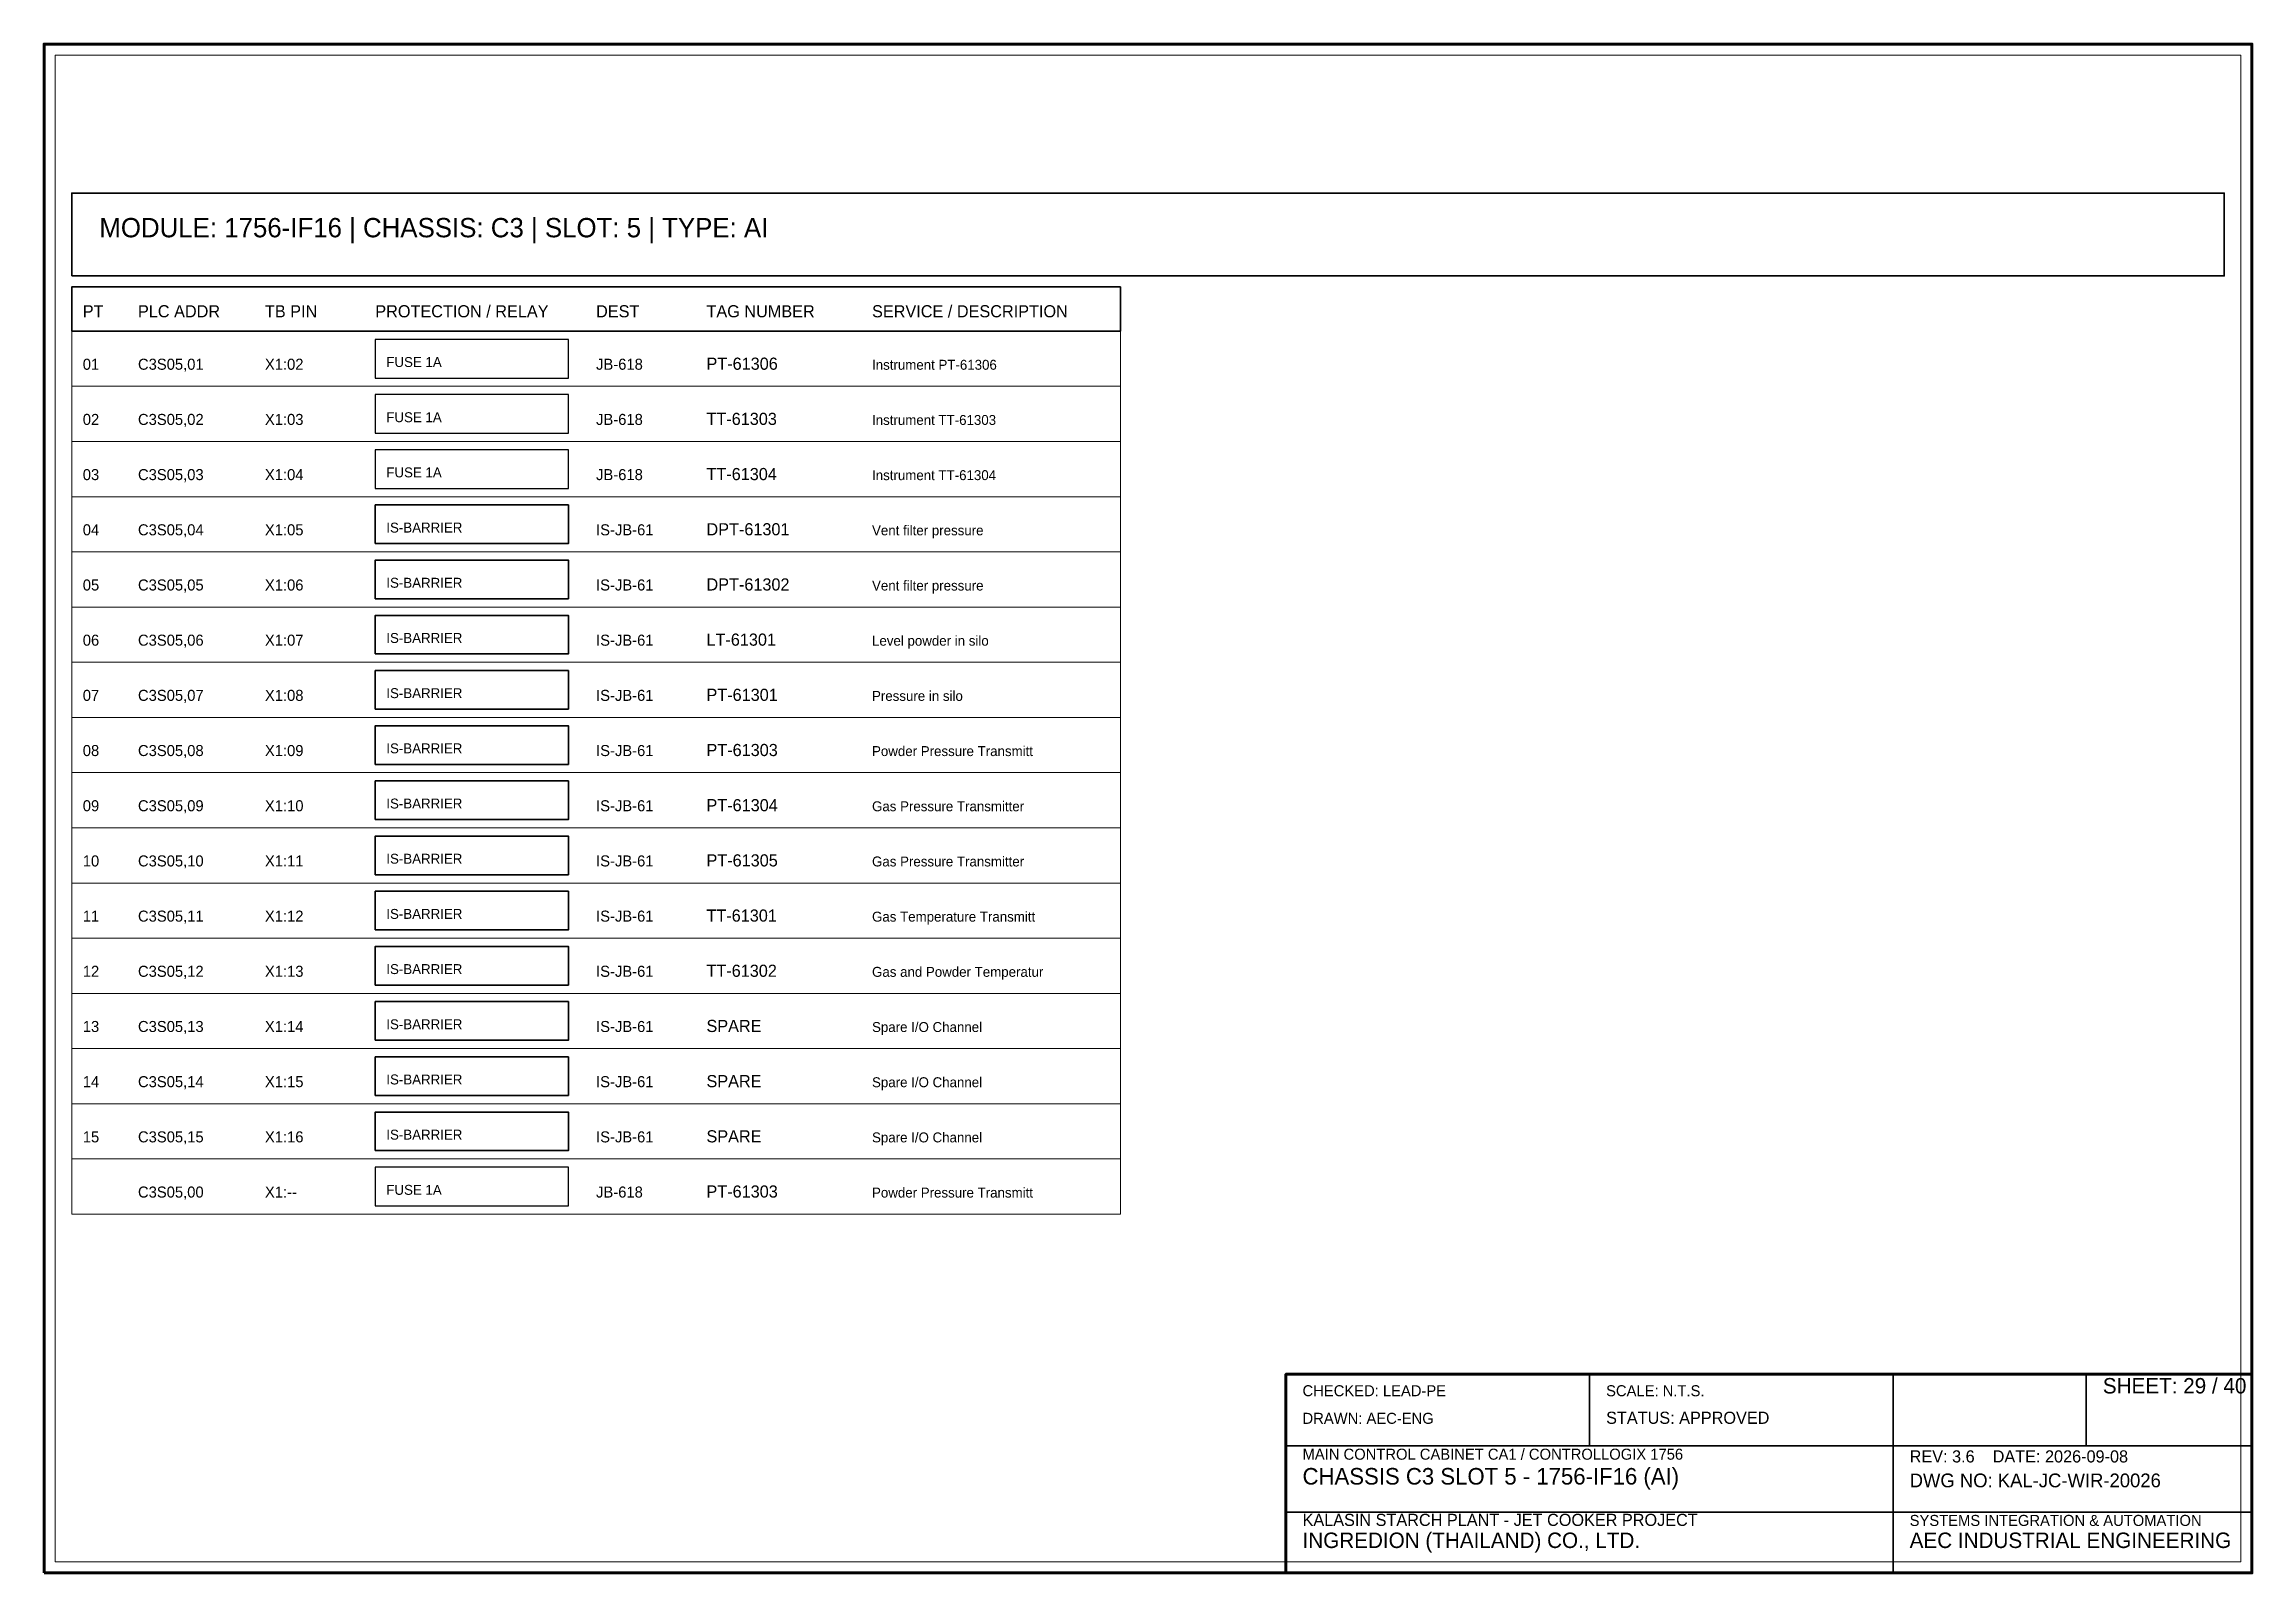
# Model space of a CAD drawing. Header units: millimetres. Extents: x 0 to 400, y 0 to 277.
import ezdxf

# ---------------------------------------------------------------- set-up
doc = ezdxf.new("R2010")
doc.units = ezdxf.units.MM
for name, color, linetype, lineweight in [('0_BORDER', 7, 'Continuous', 70), ('0_TITLE_BLOCK', 4, 'Continuous', 35), ('IE-CABLE', 6, 'Continuous', 25), ('IE-EQUIP', 2, 'Continuous', 35), ('IE-WIRE', 1, 'Continuous', 25), ('IS_BARRIERS', 140, 'Continuous', 35), ('NOTATIONS', 8, 'Continuous', 18), ('TER', 3, 'Continuous', 35), ('TEXTS', 7, 'Continuous', 25)]:
    doc.layers.add(name, color=color, linetype=linetype, lineweight=lineweight)

msp = doc.modelspace()

# ---------------------------------------------------------------- linework, layer by layer
at = {"layer": '0_BORDER'}
for points in [[(0, 0), (400, 0), (400, 277), (0, 277)], [(225, 0), (400, 0), (400, 36), (225, 36)]]:
    msp.add_lwpolyline(points, close=True, dxfattribs=at)
at = {"layer": '0_TITLE_BLOCK'}
for p, q in [((280, 23), (280, 36)), ((335, 23), (335, 36)), ((370, 23), (370, 36)), ((225, 23), (400, 23)), ((335, 0), (335, 23)), ((225, 11), (400, 11))]:
    msp.add_line(p, q, dxfattribs=at)
msp.add_lwpolyline([(5, 225), (195, 225), (195, 233), (5, 233)], close=True, dxfattribs=at)
at = {"layer": 'IE-EQUIP'}
msp.add_lwpolyline([(5, 235), (395, 235), (395, 250), (5, 250)], close=True, dxfattribs=at)
at = {"layer": 'IE-WIRE'}
for points in [[(60, 216.5), (95, 216.5), (95, 223.5), (60, 223.5)], [(60, 206.5), (95, 206.5), (95, 213.5), (60, 213.5)], [(60, 196.5), (95, 196.5), (95, 203.5), (60, 203.5)], [(60, 66.5), (95, 66.5), (95, 73.5), (60, 73.5)]]:
    msp.add_lwpolyline(points, close=True, dxfattribs=at)
at = {"layer": 'IS_BARRIERS'}
for points in [[(60, 186.5), (95, 186.5), (95, 193.5), (60, 193.5)], [(60, 176.5), (95, 176.5), (95, 183.5), (60, 183.5)], [(60, 166.5), (95, 166.5), (95, 173.5), (60, 173.5)], [(60, 156.5), (95, 156.5), (95, 163.5), (60, 163.5)], [(60, 146.5), (95, 146.5), (95, 153.5), (60, 153.5)], [(60, 136.5), (95, 136.5), (95, 143.5), (60, 143.5)], [(60, 126.5), (95, 126.5), (95, 133.5), (60, 133.5)], [(60, 116.5), (95, 116.5), (95, 123.5), (60, 123.5)], [(60, 106.5), (95, 106.5), (95, 113.5), (60, 113.5)], [(60, 96.5), (95, 96.5), (95, 103.5), (60, 103.5)], [(60, 86.5), (95, 86.5), (95, 93.5), (60, 93.5)], [(60, 76.5), (95, 76.5), (95, 83.5), (60, 83.5)]]:
    msp.add_lwpolyline(points, close=True, dxfattribs=at)
at = {"layer": 'NOTATIONS'}
for points in [[(2, 2), (398, 2), (398, 275), (2, 275)], [(5, 215), (195, 215), (195, 225), (5, 225)], [(5, 205), (195, 205), (195, 215), (5, 215)], [(5, 195), (195, 195), (195, 205), (5, 205)], [(5, 185), (195, 185), (195, 195), (5, 195)], [(5, 175), (195, 175), (195, 185), (5, 185)], [(5, 165), (195, 165), (195, 175), (5, 175)], [(5, 155), (195, 155), (195, 165), (5, 165)], [(5, 145), (195, 145), (195, 155), (5, 155)], [(5, 135), (195, 135), (195, 145), (5, 145)], [(5, 125), (195, 125), (195, 135), (5, 135)], [(5, 115), (195, 115), (195, 125), (5, 125)], [(5, 105), (195, 105), (195, 115), (5, 115)], [(5, 95), (195, 95), (195, 105), (5, 105)], [(5, 85), (195, 85), (195, 95), (5, 95)], [(5, 75), (195, 75), (195, 85), (5, 85)], [(5, 65), (195, 65), (195, 75), (5, 75)]]:
    msp.add_lwpolyline(points, close=True, dxfattribs=at)

# ---------------------------------------------------------------- texts
at = {"layer": '0_TITLE_BLOCK'}
for s, height, p in [('MODULE: 1756-IF16 | CHASSIS: C3 | SLOT: 5 | TYPE: AI', 3.5, (10, 242)), ('PT', 2.2, (7, 227.5)), ('PLC ADDR', 2.2, (17, 227.5)), ('TB PIN', 2.2, (40, 227.5)), ('PROTECTION / RELAY', 2.2, (60, 227.5)), ('DEST', 2.2, (100, 227.5)), ('TAG NUMBER', 2.2, (120, 227.5)), ('SERVICE / DESCRIPTION', 2.2, (150, 227.5)), ('SHEET: 29 / 40', 2.8, (373, 32.5)), ('STATUS: APPROVED', 2.2, (283, 27)), ('CHASSIS C3 SLOT 5 - 1756-IF16 (AI)', 3, (228, 16)), ('INGREDION (THAILAND) CO., LTD.', 2.8, (228, 4.5)), ('AEC INDUSTRIAL ENGINEERING', 2.8, (338, 4.5))]:
    msp.add_text(s, height=height, dxfattribs=at).set_placement(p)
at = {"layer": 'IE-CABLE'}
for s, p in [('JB-618', (100, 218)), ('JB-618', (100, 208)), ('JB-618', (100, 198)), ('IS-JB-61', (100, 188)), ('IS-JB-61', (100, 178)), ('IS-JB-61', (100, 168)), ('IS-JB-61', (100, 158)), ('IS-JB-61', (100, 148)), ('IS-JB-61', (100, 138)), ('IS-JB-61', (100, 128)), ('IS-JB-61', (100, 118)), ('IS-JB-61', (100, 108)), ('IS-JB-61', (100, 98)), ('IS-JB-61', (100, 88)), ('IS-JB-61', (100, 78)), ('JB-618', (100, 68))]:
    msp.add_text(s, height=2, dxfattribs=at).set_placement(p)
at = {"layer": 'IE-WIRE'}
for p in [(62, 218.5), (62, 208.5), (62, 198.5), (62, 68.5)]:
    msp.add_text('FUSE 1A', height=1.8, dxfattribs=at).set_placement(p)
at = {"layer": 'IS_BARRIERS'}
for p in [(62, 188.5), (62, 178.5), (62, 168.5), (62, 158.5), (62, 148.5), (62, 138.5), (62, 128.5), (62, 118.5), (62, 108.5), (62, 98.5), (62, 88.5), (62, 78.5)]:
    msp.add_text('IS-BARRIER', height=1.8, dxfattribs=at).set_placement(p)
at = {"layer": 'TER'}
for s, p in [('X1:02', (40, 218)), ('X1:03', (40, 208)), ('X1:04', (40, 198)), ('X1:05', (40, 188)), ('X1:06', (40, 178)), ('X1:07', (40, 168)), ('X1:08', (40, 158)), ('X1:09', (40, 148)), ('X1:10', (40, 138)), ('X1:11', (40, 128)), ('X1:12', (40, 118)), ('X1:13', (40, 108)), ('X1:14', (40, 98)), ('X1:15', (40, 88)), ('X1:16', (40, 78)), ('X1:--', (40, 68))]:
    msp.add_text(s, height=2, dxfattribs=at).set_placement(p)
at = {"layer": 'TEXTS'}
for s, height, p in [('01', 2, (7, 218)), ('C3S05,01', 2, (17, 218)), ('PT-61306', 2.2, (120, 218)), ('Instrument PT-61306', 1.8, (150, 218)), ('02', 2, (7, 208)), ('C3S05,02', 2, (17, 208)), ('TT-61303', 2.2, (120, 208)), ('Instrument TT-61303', 1.8, (150, 208)), ('03', 2, (7, 198)), ('C3S05,03', 2, (17, 198)), ('TT-61304', 2.2, (120, 198)), ('Instrument TT-61304', 1.8, (150, 198)), ('04', 2, (7, 188)), ('C3S05,04', 2, (17, 188)), ('DPT-61301', 2.2, (120, 188)), ('Vent filter pressure', 1.8, (150, 188)), ('05', 2, (7, 178)), ('C3S05,05', 2, (17, 178)), ('DPT-61302', 2.2, (120, 178)), ('Vent filter pressure', 1.8, (150, 178)), ('06', 2, (7, 168)), ('C3S05,06', 2, (17, 168)), ('LT-61301', 2.2, (120, 168)), ('Level powder in silo', 1.8, (150, 168)), ('07', 2, (7, 158)), ('C3S05,07', 2, (17, 158)), ('PT-61301', 2.2, (120, 158)), ('Pressure in silo', 1.8, (150, 158)), ('08', 2, (7, 148)), ('C3S05,08', 2, (17, 148)), ('PT-61303', 2.2, (120, 148)), ('Powder Pressure Transmitt', 1.8, (150, 148)), ('09', 2, (7, 138)), ('C3S05,09', 2, (17, 138)), ('PT-61304', 2.2, (120, 138)), ('Gas Pressure Transmitter ', 1.8, (150, 138)), ('10', 2, (7, 128)), ('C3S05,10', 2, (17, 128)), ('PT-61305', 2.2, (120, 128)), ('Gas Pressure Transmitter ', 1.8, (150, 128)), ('11', 2, (7, 118)), ('C3S05,11', 2, (17, 118)), ('TT-61301', 2.2, (120, 118)), ('Gas Temperature Transmitt', 1.8, (150, 118)), ('12', 2, (7, 108)), ('C3S05,12', 2, (17, 108)), ('TT-61302', 2.2, (120, 108)), ('Gas and Powder Temperatur', 1.8, (150, 108)), ('13', 2, (7, 98)), ('C3S05,13', 2, (17, 98)), ('SPARE', 2.2, (120, 98)), ('Spare I/O Channel', 1.8, (150, 98)), ('14', 2, (7, 88)), ('C3S05,14', 2, (17, 88)), ('SPARE', 2.2, (120, 88)), ('Spare I/O Channel', 1.8, (150, 88)), ('15', 2, (7, 78)), ('C3S05,15', 2, (17, 78)), ('SPARE', 2.2, (120, 78)), ('Spare I/O Channel', 1.8, (150, 78)), ('C3S05,00', 2, (17, 68)), ('PT-61303', 2.2, (120, 68)), ('Powder Pressure Transmitt', 1.8, (150, 68)), ('CHECKED: LEAD-PE', 2, (228, 32)), ('SCALE: N.T.S.', 2, (283, 32)), ('DRAWN: AEC-ENG', 2, (228, 27)), ('MAIN CONTROL CABINET CA1 / CONTROLLOGIX 1756', 2, (228, 20.5)), ('REV: 3.6    DATE: 2026-09-08', 2.2, (338, 20)), ('DWG NO: KAL-JC-WIR-20026', 2.5, (338, 15.5)), ('KALASIN STARCH PLANT - JET COOKER PROJECT', 2.2, (228, 8.5)), ('SYSTEMS INTEGRATION & AUTOMATION', 2, (338, 8.5))]:
    msp.add_text(s, height=height, dxfattribs=at).set_placement(p)

doc.saveas('drawing.dxf')
